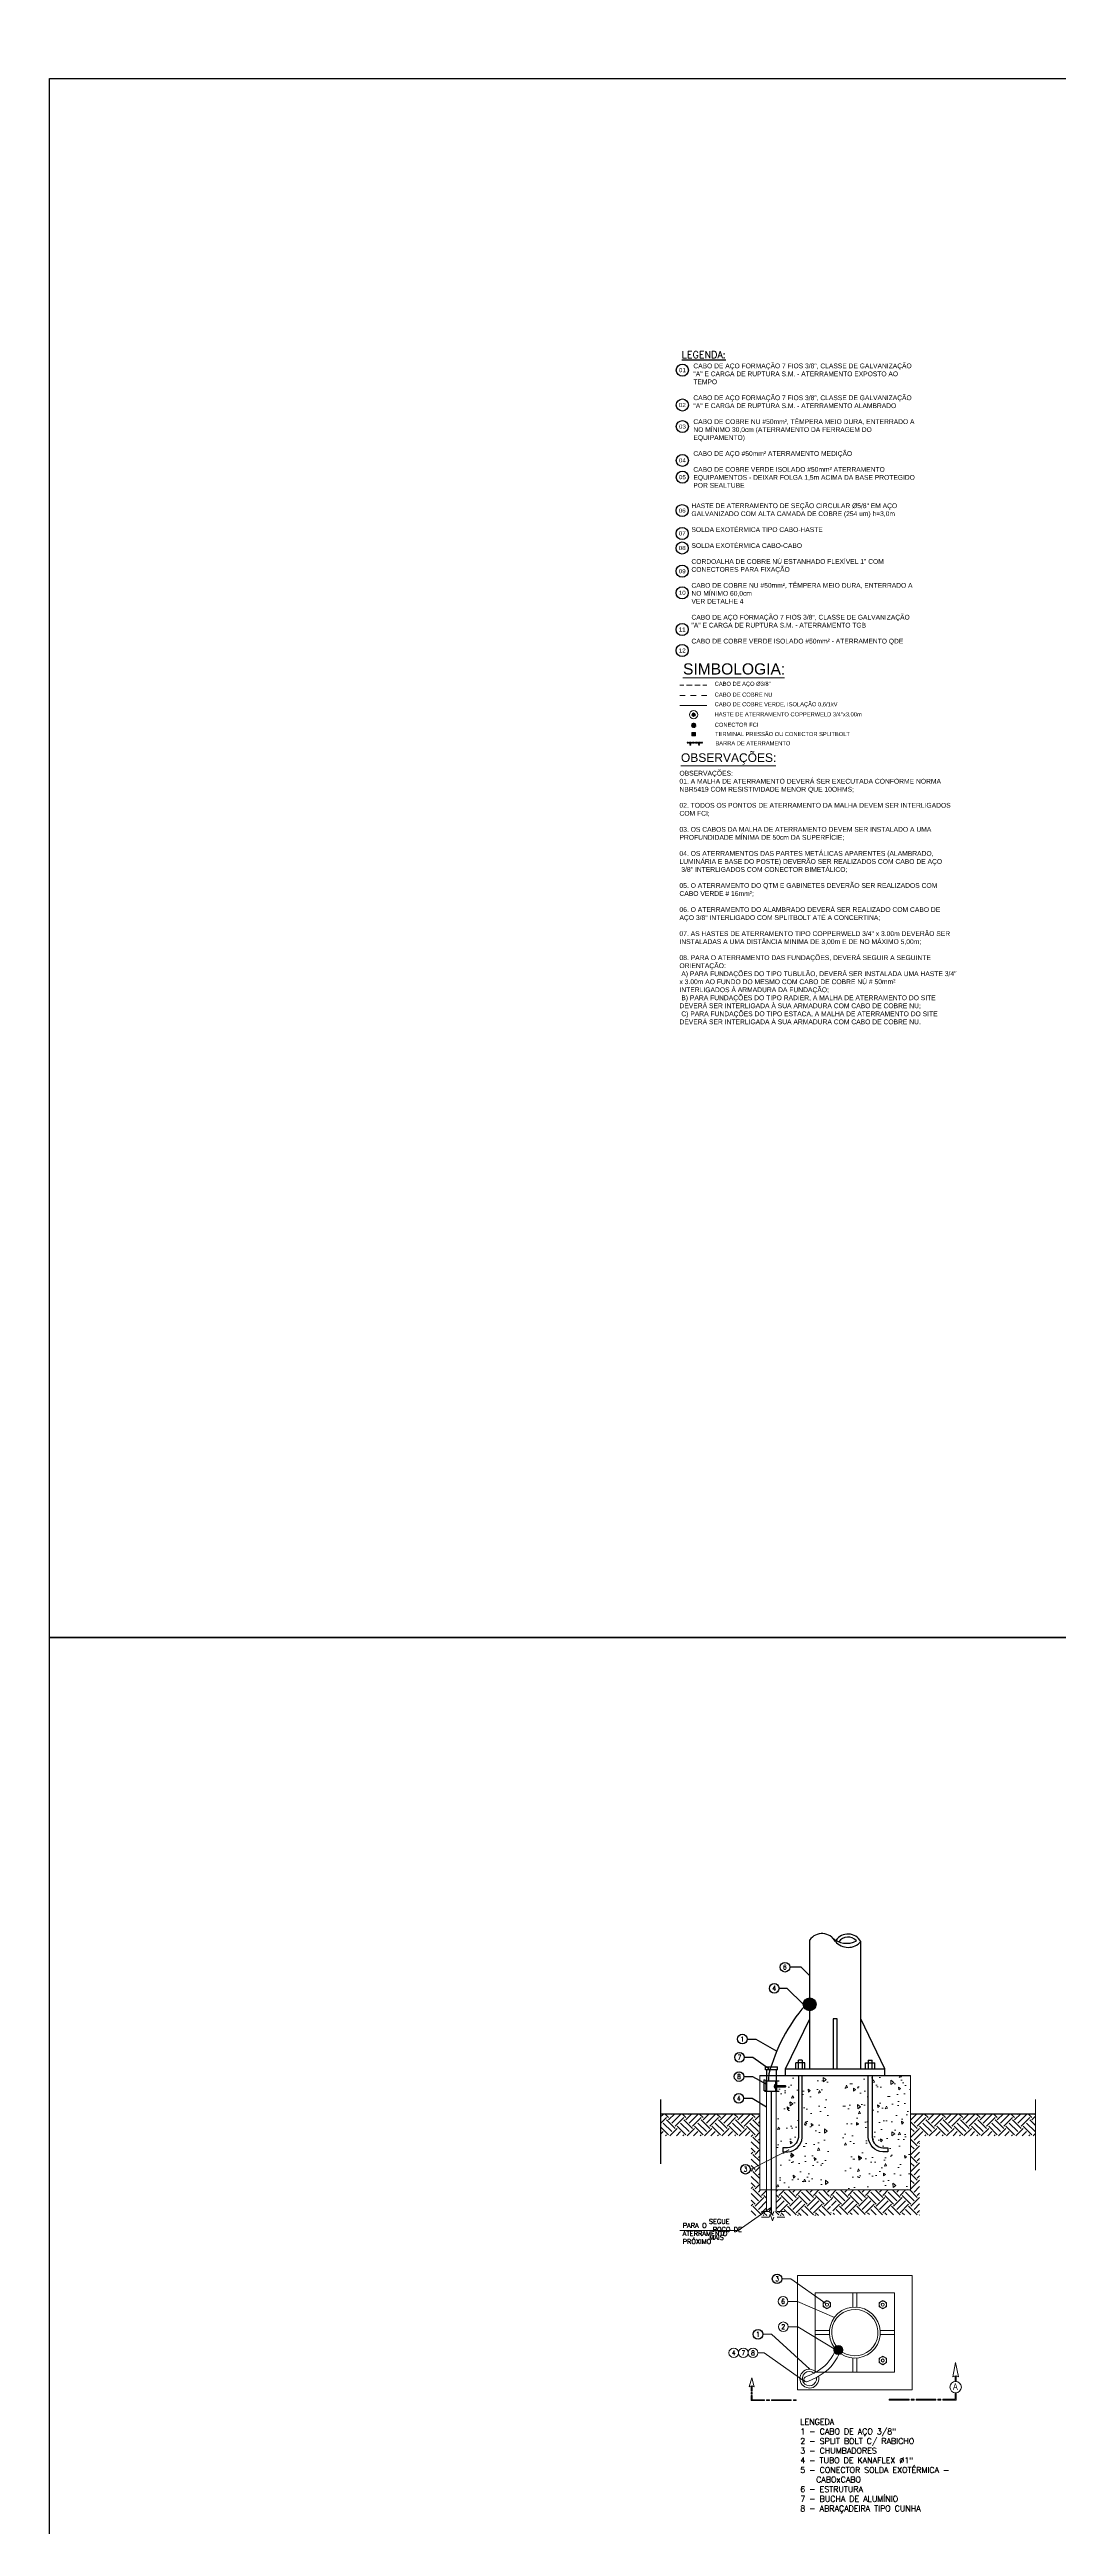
# Model space of a CAD drawing. Header units: inches. Extents: x -7660 to 802, y -193 to 3.
# Drawn here: x 622.6 to 656.1, y -150.5 to -68.4 of the extents above; entities that cross this region are included whole.
import ezdxf
from ezdxf.enums import TextEntityAlignment as Align

# ---------------------------------------------------------------- set-up
doc = ezdxf.new("R2010")
doc.units = ezdxf.units.IN
doc.header["$MEASUREMENT"] = 0
doc.linetypes.add('CENTER', pattern=[50.8, 31.75, -6.35, 6.35, -6.35])
doc.linetypes.add('DASHDOT', pattern=[1, 0.5, -0.25, 0, -0.25])
for name, color, linetype in [('ARQ-ATERRAMENTO', 84, 'Continuous'), ('ARQ-CONSTRUIR', 252, 'Continuous'), ('ARQ-NIVEL', 1, 'Continuous'), ('ARQ-TEXTO2', 250, 'Continuous'), ('COTAS', 8, 'Continuous'), ('ELE-DES-002', 2, 'Continuous'), ('LINHADETEXTO', 2, 'Continuous'), ('PDF__CLEMAR-TEXTOS', 4, 'Continuous'), ('PDF_Text', 7, 'Continuous'), ('T03', 3, 'Continuous')]:
    doc.layers.add(name, color=color, linetype=linetype)
doc.layers.add('PDF__CLEMAR-AT A INSTALAR', color=7, linetype='Continuous', true_color=0x259500)
doc.styles.add('Arial', font='arial.ttf')
doc.styles.add('BACHO', font='ROMANSUS.shx', dxfattribs={"width": 0.75, "height": 1.8})
doc.styles.add('PDF ArialMT', font='arial.ttf')
doc.styles.add('R140', font='romans.shx')
doc.styles.add('R80E50', font='arial.ttf', dxfattribs={"height": 10})
doc.styles.add('ROMANS', font='romans.shx', dxfattribs={"height": 10})
doc.styles.get("Standard").update_dxf_attribs({"font": 'arial.ttf'})
doc.dimstyles.new('1-100$7', dxfattribs={"dimscale": 100, "dimtxt": 1.5, "dimasz": 2, "dimexe": 1, "dimexo": 1, "dimgap": 0.75, "dimtad": 1, "dimlfac": 0.001, "dimzin": 1, "dimdsep": 46, "dimtxsty": 'ROMANS', "dimblk": 'OBLIQUE', "dimcen": 0, "dimdle": 1, "dimclre": 9, "dimadec": 0, "dimazin": 0, "dimtfac": 1, "dimtix": 1, "dimtmove": 0, "dimatfit": 2, "dimldrblk": 'OBLIQUE', "dimfxl": 1, "dimarcsym": 0})
pattern_1 = [(45, (634.19937, -155.01684), (0, 0.573168), [0.405291, -0.405291]), (45, (634.0919, -154.90938), (0, 0.573168), [0.405291, -0.405291]), (45, (633.98443, -154.8019), (0, 0.573168), [0.405291, -0.405291]), (135, (633.98443, -154.73026), (-0.573168, 0), [0.405291, -0.405291]), (135, (634.0919, -154.6228), (-0.573168, 0), [0.405291, -0.405291]), (135, (634.19937, -154.51532), (-0.573168, 0), [0.405291, -0.405291])]

# ---------------------------------------------------------------- blocks, each defined once
blk = doc.blocks.new('B')
at = {"const_width": 0.016}
blk.add_lwpolyline([(-0.008, 0, 1), (0.008, 0, 1)], format="xyb", close=True, dxfattribs=at)
blk = doc.blocks.new('02')
at = {"linetype": 'Continuous'}
blk.add_circle((0, 0), 2, dxfattribs=at)
at = {"style": 'BACHO', "width": 0.8}
blk.add_text('4', height=2, dxfattribs=at).set_placement((0, 0), align=Align.MIDDLE)
blk = doc.blocks.new('01')
at = {"linetype": 'Continuous'}
blk.add_circle((0, 0), 2, dxfattribs=at)
at = {"style": 'BACHO', "width": 0.8}
blk.add_text('1', height=2, dxfattribs=at).set_placement((0, 0), align=Align.MIDDLE)
blk = doc.blocks.new('03')
at = {"linetype": 'Continuous'}
blk.add_circle((0, 0), 2, dxfattribs=at)
at = {"style": 'BACHO', "width": 0.8}
blk.add_text('3', height=2, dxfattribs=at).set_placement((0, 0), align=Align.MIDDLE)
blk = doc.blocks.new('04')
at = {"linetype": 'Continuous'}
blk.add_circle((0, 0), 2, dxfattribs=at)
at = {"style": 'BACHO', "width": 0.8}
blk.add_text('4', height=2, dxfattribs=at).set_placement((0, 0), align=Align.MIDDLE)

msp = doc.modelspace()

# ---------------------------------------------------------------- hatches: boundary and pattern name
msp.add_hatch(color=3).paths.add_polyline_path([(647.61727, -133.20528, 0.75553945), (648.01211, -133.31742, 0.13925096), (648.04395, -133.20528, 1)])
at = {"layer": 'ARQ-ATERRAMENTO', "lineweight": 5}
msp.add_hatch(color=7, dxfattribs=at).paths.add_polyline_path([(648.64079, -144.72617, 0.75553945), (648.92522, -144.68555, 0.13925096), (648.91368, -144.60477, 1)])
at = {"layer": 'ARQ-CONSTRUIR', "lineweight": 5}
h = msp.add_hatch(dxfattribs=at)
h.set_pattern_fill('AR-CONC', scale=0.126374, angle=45, style=0)
h.set_pattern_definition([(95, (424.5015, -175.1021), (0.697019, 0.5848685), [0.0947806, -1.0425867]), (40, (424.5015, -175.1021), (-0.7961472, 0.5481708), [0.0758245, -0.8340693]), (145.4514, (424.5596, -175.0534), (-0.0991272, 1.1330393), [0.080551, -0.8860623]), (91.1842, (424.3228, -174.9234), (1.1015945, 0.805779), [0.142171, -1.56388]), (141.6356, (424.4146, -174.8563), (-0.035257, 1.7056866), [0.120827, -1.329093]), (36.1842, (424.3228, -174.9234), (-0.0352585, 1.7056865), [0.113737, -1.251104]), (66, (424.4568, -174.8787), (0.8931765, 0.173616), [0.0947806, -1.0425867]), (11, (424.4568, -174.8787), (-0.4305676, 0.8654208), [0.0758245, -0.8340693]), (116.4514, (424.53124, -174.8643), (0.4626098, 1.0390363), [0.080551, -0.8860623]), (82.5, (424.5015, -175.10213), (-0.28660794, 0.30834004), [0, -0.8239594, 0, -0.8467067, 0, -0.8372287]), (52.5, (424.5015, -175.10213), (-0.1173674, 0.5875253), [0, -0.4827492, 0, -0.8050033, 0, -0.3190947]), (12.5, (424.30222, -175.3014), (0.49717883, 0.45686876), [0, -0.3159354, 0, -0.9857183, 0, -1.3079724]), (2.5, (424.21286, -175.39076), (0.4316814, 0.610589), [0, -0.410716, 0, -0.654618, 0, -0.92885])])
edge = h.paths.add_edge_path()
edge.add_line((648.44835, -135.56886), (647.58345, -135.56886))
edge.add_line((647.58345, -135.56886), (647.58345, -137.62519))
edge.add_arc((647.06592, -137.57799), 0.51968, 274.0952999, 354.7887079, ccw=False)
edge.add_line((647.10303, -138.09635), (646.93802, -138.09635))
edge.add_line((646.93802, -138.09635), (646.93802, -137.96808))
edge.add_line((646.93802, -137.96808), (647.09812, -137.96808))
edge.add_arc((647.06592, -137.57799), 0.39141, 274.7191945, 353.977911)
edge.add_line((647.45517, -137.61906), (647.45517, -135.56886))
edge.add_line((647.45517, -135.56886), (646.72053, -135.56886))
edge.add_line((646.72053, -135.56886), (646.72053, -139.36009))
edge.add_line((646.72053, -139.36009), (648.44835, -139.36009))
edge.add_line((648.44835, -139.36009), (648.44835, -135.56886))
edge = h.paths.add_edge_path()
edge.add_line((649.7682, -137.62519), (649.7682, -135.56886))
edge.add_line((649.7682, -135.56886), (648.9033, -135.56886))
edge.add_line((648.9033, -135.56886), (648.9033, -139.36009))
edge.add_line((648.9033, -139.36009), (651.17303, -139.36009))
edge.add_line((651.17303, -139.36009), (651.17303, -135.56886))
edge.add_line((651.17303, -135.56886), (649.89648, -135.56886))
edge.add_line((649.89648, -135.56886), (649.89648, -137.61906))
edge.add_arc((650.28573, -137.57799), 0.39141, 186.022089, 265.2808055)
edge.add_line((650.25353, -137.96808), (650.41363, -137.96808))
edge.add_line((650.41363, -137.96808), (650.41363, -138.09635))
edge.add_line((650.41363, -138.09635), (650.24862, -138.09635))
edge.add_arc((650.28573, -137.57799), 0.51968, 185.2112921, 265.9047001, ccw=False)
h = msp.add_hatch(dxfattribs=at)
h.set_pattern_fill('EARTH', scale=0.063825, angle=45, style=0)
h.set_pattern_definition(pattern_1)
edge = h.paths.add_edge_path()
edge.add_line((645.89192, -137.56509), (645.89192, -140.21061))
edge.add_line((645.89192, -140.21061), (646.49001, -140.21061))
edge.add_arc((647.58355, -140.15066), 1.09518, 178.0858139, 183.1379771, ccw=False)
edge.add_arc((639.49501, -139.24501), 7.04776, 352.9167621, 353.5196236)
edge.add_line((646.49774, -140.04044), (646.48536, -140.07563))
edge.add_line((646.48536, -140.07563), (646.40141, -140.07563))
edge.add_line((646.40141, -140.07563), (646.40141, -139.36009))
edge.add_line((646.40141, -139.36009), (646.17862, -139.36009))
edge.add_line((646.17862, -139.36009), (646.17862, -136.8326))
edge.add_line((646.17862, -136.8326), (642.89023, -136.8326))
edge.add_line((642.89023, -136.8326), (642.89023, -137.56509))
edge.add_line((642.89023, -137.56509), (645.89192, -137.56509))
h = msp.add_hatch(dxfattribs=at)
h.set_pattern_fill('EARTH', scale=0.063825, angle=45, style=0)
h.set_pattern_definition(pattern_1)
h.paths.add_polyline_path([(648.62061, -140.16919), (651.47209, -140.19134), (651.47209, -137.56699), (655.3041, -137.56699), (655.31569, -136.8326), (651.17303, -136.8326), (651.17303, -139.36009), (648.44835, -139.36009)])
h = msp.add_hatch(dxfattribs=at)
h.set_pattern_fill('EARTH', scale=0.063825, angle=45, style=0)
h.set_pattern_definition(pattern_1)
edge = h.paths.add_edge_path()
edge.add_line((648.54659, -140.21061), (648.51863, -139.83523))
edge.add_line((648.51863, -139.83523), (648.44835, -139.36009))
edge.add_line((648.44835, -139.36009), (646.78021, -139.36009))
edge.add_line((646.78021, -139.36009), (646.72053, -139.36009))
edge.add_line((646.72053, -139.36009), (646.72053, -140.07563))
edge.add_line((646.72053, -140.07563), (646.63696, -140.07563))
edge.add_line((646.63696, -140.07563), (646.59786, -140.19975))
edge.add_line((646.59786, -140.19975), (646.51971, -139.97794))
edge.add_line((646.51971, -139.97794), (646.49774, -140.04044))
edge.add_arc((639.49501, -139.24501), 7.04776, 352.9167621, 353.5196236, ccw=False)
edge.add_arc((647.58355, -140.15066), 1.09518, 178.0858139, 183.1379771)
edge.add_line((646.49001, -140.21061), (646.50231, -140.21061))
edge.add_line((646.50231, -140.21061), (646.51971, -140.16111))
edge.add_line((646.51971, -140.16111), (646.53715, -140.21061))
edge.add_line((646.53715, -140.21061), (648.54659, -140.21061))

# ---------------------------------------------------------------- linework, layer by layer
at = {"color": 3}
for p, q in [((647.83061, -135.34283), (647.83061, -131.06774)), ((649.52104, -135.34283), (649.52104, -131.12771)), ((647.54291, -131.9751, -0.56936), (647.16865, -131.9751, -0.56936)), ((647.54291, -131.9751, -0.56936), (647.83061, -132.26034)), ((647.08823, -132.67706, -0.56936), (646.81371, -132.67706, -0.56936)), ((647.08823, -132.67706, -0.56936), (647.61727, -133.20528)), ((647.03296, -135.34283), (647.83061, -133.69211)), ((648.73937, -133.69211), (648.61109, -133.69211)), ((648.61109, -133.69211), (648.61109, -135.34283)), ((648.73937, -135.34283), (648.73937, -133.69211)), ((650.31869, -135.34283), (649.52104, -133.69211)), ((645.75695, -134.3591), (646.04186, -134.3591)), ((646.04186, -134.3591), (646.7369, -134.75822)), ((645.66351, -134.96196), (645.94842, -134.96196)), ((645.94842, -134.96196), (646.47293, -135.3285)), ((646.36577, -135.37293), (646.36577, -135.27796)), ((646.36577, -135.27796), (646.75745, -135.27796)), ((646.75745, -135.37293), (646.36577, -135.37293)), ((646.40141, -135.37293), (646.40141, -136.09825)), ((646.72053, -135.37293), (646.72053, -135.75277)), ((646.75745, -135.37293), (646.75745, -135.27796)), ((647.03296, -135.34283), (650.31869, -135.34283)), ((647.03296, -135.56886), (647.03296, -135.34283)), ((647.67344, -135.14873), (647.36518, -135.14873)), ((647.36518, -135.34283), (647.36518, -135.14873)), ((647.58345, -135.06247), (647.45517, -135.06247)), ((647.58345, -135.06247), (647.58345, -135.34283)), ((647.67344, -135.34283), (647.67344, -135.14873)), ((649.67821, -135.14873), (649.98647, -135.14873)), ((649.67821, -135.34283), (649.67821, -135.14873)), ((649.7682, -135.06247), (649.89648, -135.06247)), ((649.7682, -135.06247), (649.7682, -135.34283)), ((649.98647, -135.34283), (649.98647, -135.14873)), ((650.31869, -135.56886), (650.31869, -135.34283)), ((645.65028, -135.60119), (645.93519, -135.60119)), ((645.93519, -135.60119), (646.39999, -135.85426)), ((646.17862, -135.56886), (651.17303, -135.56886)), ((646.31792, -135.71088), (646.31362, -135.69934)), ((646.34868, -136.07538), (646.34868, -136.09825)), ((646.81393, -136.09825), (646.34868, -136.09825)), ((646.35392, -136.07482), (646.35392, -136.09825)), ((646.81393, -135.75277), (646.37853, -135.75277)), ((646.66189, -135.89182), (646.66189, -135.9592)), ((647.02399, -135.92551), (646.66189, -135.92551)), ((646.69424, -135.75277), (646.69424, -136.09825)), ((647.02399, -135.90503), (646.69424, -135.90503)), ((647.02399, -135.94599), (646.69424, -135.94599)), ((646.73022, -135.75277), (646.73022, -136.09825)), ((647.01913, -135.90018), (647.01913, -135.95084)), ((642.89023, -136.36196), (642.89023, -138.48895)), ((642.89023, -136.8326), (646.17862, -136.8326)), ((645.63939, -136.32124), (645.92429, -136.32124)), ((645.92429, -136.32124), (646.39999, -136.60109)), ((651.18932, -136.8326), (655.31569, -136.8326))]:
    msp.add_line(p, q, dxfattribs=at)
for points in [[(622.64596, -69.3577), (712.38487, -69.3577), (712.38487, -121.04888), (622.64596, -121.04888)], [(622.64596, -121.04888), (712.38487, -121.04888), (712.38487, -192.61801), (622.64596, -192.61801)], [(646.31792, -135.71088), (646.37853, -135.71952), (646.37853, -136.06925), (646.32332, -136.07809)]]:
    msp.add_lwpolyline(points, close=True, dxfattribs=at)
for points in [[(647.67422, -133.24607, 0.11238826), (646.48017, -135.50516, 0.02268873), (646.46492, -135.75277, 0.02481854)], [(646.69424, -135.88022), (646.66643, -135.88022, 0.39163225), (646.66643, -135.90342)], [(646.69424, -135.94761), (646.66633, -135.94761, -0.20096384), (646.66633, -135.90342), (646.69424, -135.90342)], [(646.66643, -135.94761, 0.39163225), (646.66643, -135.9708), (646.69424, -135.9708)], [(647.45517, -135.56886), (647.45517, -137.61906, -0.36031159), (647.09812, -137.96808), (646.93802, -137.96808), (646.93802, -138.09635), (647.10303, -138.09635, 0.36740039), (647.58345, -137.62519), (647.58345, -135.56886)], [(649.89648, -135.56886), (649.89648, -137.61906, 0.36031159), (650.25353, -137.96808), (650.41363, -137.96808), (650.41363, -138.09635), (650.24862, -138.09635, -0.36740039), (649.7682, -137.62519), (649.7682, -135.56886)]]:
    msp.add_lwpolyline(points, format="xyb", dxfattribs=at)
for points in [[(647.45517, -135.34283), (647.45517, -135.06247)], [(649.89648, -135.34283), (649.89648, -135.06247)], [(646.69424, -135.90018), (647.01913, -135.90018), (647.02399, -135.90503), (647.02399, -135.94599), (647.01913, -135.95084), (646.69424, -135.95084)]]:
    msp.add_lwpolyline(points, dxfattribs=at)
for centre, radius in [((647.00909, -131.9751, -0.56936), 0.15956), ((647.83061, -133.20528), 0.21334), ((645.49072, -135.60119), 0.15956), ((645.50395, -134.96196), 0.15956)]:
    msp.add_circle(centre, radius, dxfattribs=at)
for centre, radius, start, end in [((648.23742, -131.36672), 0.50486, 28.9318179, 143.6863692), ((649.05166, -130.49475), 0.68865, 225.559885, 298.2917009), ((649.1024, -130.76424), 0.55441, 220.2531643, 319.0351214), ((649.09873, -131.35511), 0.47964, 28.3005438, 146.0613322), ((649.09873, -131.35511), 0.37752, 42.2776133, 143.9852773)]:
    msp.add_arc(centre, radius, start, end, dxfattribs=at)
at = {"layer": 'ARQ-ATERRAMENTO', "color": 7, "linetype": 'CENTER', "lineweight": 5, "ltscale": 3, "const_width": 0.0383}
msp.add_lwpolyline([(646.55879, -140.08885), (646.55879, -136.09825)], dxfattribs=at)
at = {"layer": 'ARQ-ATERRAMENTO', "color": 7, "lineweight": 5}
msp.add_circle((648.77724, -144.66547), 0.14934, dxfattribs=at)
for centre, radius, start, end in [((647.81974, -145.61574), 0.31259, 45.5458243, 14.9140305), ((647.37974, -144.15654), 1.40239, 298.8291376, 335.1138932), ((647.37974, -144.15654), 1.56434, 299.0133694, 335.1830213), ((647.81974, -145.61574), 0.23645, 50.1150106, 9.2748432), ((647.71415, -145.64154), 0.08251, 113.9842517, 304.4051193)]:
    msp.add_arc(centre, radius, start, end, dxfattribs=at)
for points, knots in [([(647.68061, -145.56615), (647.76838, -145.52706), (647.90295, -145.48014), (648.0187, -145.4055), (648.05597, -145.38512)], [4.69016852, 4.69016852, 4.69016852, 4.69016852, 7.89192036, 9.31828281, 9.31828281, 9.31828281, 9.31828281]), ([(647.73571, -145.72119), (647.83223, -145.67541), (647.97872, -145.62735), (648.10341, -145.54717), (648.13847, -145.52456)], [4.31215542, 4.31215542, 4.31215542, 4.31215542, 7.89192036, 9.29359136, 9.29359136, 9.29359136, 9.29359136])]:
    msp.add_open_spline(points, degree=3, knots=knots, dxfattribs=at)
at = {"layer": 'ARQ-CONSTRUIR', "color": 7, "lineweight": 5}
for p, q in [((646.17862, -139.36009), (646.17862, -135.56886)), ((646.40141, -136.09825), (646.40141, -140.07563)), ((646.72053, -136.09825), (646.72053, -140.07563)), ((651.17303, -139.36009), (651.17303, -135.56886)), ((646.17862, -139.36009), (651.17303, -139.36009)), ((649.25684, -143.24548), (649.25684, -142.7736)), ((649.39435, -143.24548), (649.39435, -142.7736)), ((648.48318, -144.01914), (648.0113, -144.01914)), ((648.48318, -144.15665), (648.0113, -144.15665)), ((650.63988, -144.01914), (650.16801, -144.01914)), ((650.63988, -144.15665), (650.16801, -144.15665)), ((649.25684, -144.93031), (649.25684, -145.40219)), ((649.39435, -144.93031), (649.39435, -145.40219))]:
    msp.add_line(p, q, dxfattribs=at)
at = {"layer": 'ARQ-CONSTRUIR', "color": 7, "linetype": 'CENTER', "lineweight": 5, "ltscale": 5}
msp.add_line((655.31569, -136.36196), (655.31569, -138.69957), dxfattribs=at)
at = {"layer": 'ARQ-CONSTRUIR', "color": 7, "linetype": 'DASHDOT', "lineweight": 5, "ltscale": 0.5}
for points in [[(647.00641, -140.07563), (646.63696, -140.07563), (646.59786, -140.19975), (646.51971, -139.97794), (646.48536, -140.07563), (646.16109, -140.07563)], [(647.00641, -140.25881), (646.63696, -140.25881), (646.59786, -140.38292), (646.51971, -140.16111), (646.48536, -140.25881), (646.16109, -140.25881)]]:
    msp.add_lwpolyline(points, dxfattribs=at)
at = {"layer": 'ARQ-CONSTRUIR', "color": 7, "lineweight": 5}
msp.add_lwpolyline([(647.42998, -145.98351), (647.42998, -142.19228), (651.22121, -142.19228), (651.22121, -145.98351), (647.42998, -145.98351)], dxfattribs=at)
for points in [[(648.0113, -145.40219), (648.0113, -142.7736), (650.63988, -142.7736), (650.63988, -145.40219)], [(648.40038, -143.30506), (648.52369, -143.23387), (648.52369, -143.09149), (648.40038, -143.0203), (648.27708, -143.09149), (648.27708, -143.23387)], [(650.25081, -143.30506), (650.1275, -143.23387), (650.1275, -143.09149), (650.25081, -143.0203), (650.37411, -143.09149), (650.37411, -143.23387)], [(650.25081, -144.87073), (650.37411, -144.94192), (650.37411, -145.0843), (650.25081, -145.15549), (650.1275, -145.0843), (650.1275, -144.94192)]]:
    msp.add_lwpolyline(points, close=True, dxfattribs=at)
for centre, radius in [((648.40038, -143.16268), 0.12012), ((648.40038, -143.16268), 0.05131), ((650.25081, -143.16268), 0.12012), ((650.25081, -143.16268), 0.05131), ((650.25081, -145.01311), 0.12012), ((650.25081, -145.01311), 0.05131)]:
    msp.add_circle(centre, radius, dxfattribs=at)
for centre, radius, start, end in [((649.32559, -144.08789), 0.84521, 236.3555168, 216.6177325), ((649.32559, -144.08789), 0.76862, 237.24761, 215.7256394), ((648.77724, -144.66547), 0.14934, 150.9607388, 352.2741949)]:
    msp.add_arc(centre, radius, start, end, dxfattribs=at)
at = {"layer": 'ARQ-NIVEL', "color": 7, "lineweight": 5}
for p, q in [((652.66399, -145.07908), (652.56934, -145.56027)), ((652.66399, -145.07908), (652.75864, -145.56027)), ((652.56934, -145.56027), (652.64811, -145.52379)), ((652.64811, -145.52379), (652.64811, -145.70505)), ((652.75864, -145.56027), (652.67988, -145.52379)), ((652.67988, -145.52379), (652.67988, -145.70505))]:
    msp.add_line(p, q, dxfattribs=at)
for points in [[(645.92044, -146.02753), (645.92044, -145.85658), (645.98608, -145.88698), (645.90721, -145.5941), (645.82834, -145.88698), (645.89397, -145.85658), (645.89397, -146.02753)], [(645.89397, -146.07106), (645.92044, -146.07106), (645.92044, -146.13006), (645.89397, -146.13006)], [(646.40212, -146.33962), (646.40212, -146.31314), (646.4956, -146.31314), (646.4956, -146.33962)], [(646.56211, -146.33962), (646.56211, -146.31314), (647.22116, -146.31314), (647.22116, -146.33962)], [(647.38115, -146.33962), (647.38115, -146.31314), (647.28766, -146.31314), (647.28766, -146.33962)], [(650.46714, -146.32527), (650.46714, -146.29879), (651.12619, -146.29879), (651.12619, -146.32527)], [(651.1927, -146.32527), (651.1927, -146.29879), (651.28618, -146.29879), (651.28618, -146.32527)], [(652.01174, -146.32527), (652.01174, -146.29879), (651.35269, -146.29879), (651.35269, -146.32527)], [(652.17173, -146.32527), (652.17173, -146.29879), (652.07824, -146.29879), (652.07824, -146.32527)]]:
    msp.add_lwpolyline(points, close=True, dxfattribs=at)
for points in [[(652.67988, -146.08455), (652.67988, -146.32527), (652.23824, -146.32527), (652.23824, -146.29879), (652.6534, -146.29879), (652.6534, -146.08455)], [(645.89397, -146.17834), (645.89397, -146.33962), (646.33561, -146.33962), (646.33561, -146.31314), (645.92044, -146.31314), (645.92044, -146.17834), (645.89397, -146.17834)]]:
    msp.add_lwpolyline(points, dxfattribs=at)
msp.add_circle((652.66399, -145.89525), 0.18956, dxfattribs=at)
at = {"layer": 'ARQ-TEXTO2', "color": 7, "lineweight": 5, "ltscale": 100}
for p, q in [((645.86345, -138.67261, -0.91097), (645.89588, -138.67261, -0.91097)), ((645.89588, -138.67261, -0.91097), (647.13405, -138.03275)), ((645.46453, -140.70158, -0.91097), (646.55879, -139.92593)), ((643.52201, -140.70158, -0.91097), (645.46453, -140.70158, -0.91097)), ((646.90979, -142.30715, -0.56936), (647.20604, -142.30715, -0.56936)), ((647.20604, -142.30715, -0.56936), (648.36589, -143.12469)), ((647.42891, -143.05306, -0.56936), (647.1073, -143.05306, -0.56936)), ((647.42891, -143.05306, -0.56936), (648.64732, -143.58359)), ((646.27737, -144.14484, -0.91097), (646.55962, -144.14484, -0.91097)), ((646.55962, -144.14484, -0.91097), (647.83387, -145.30347)), ((647.43728, -143.89621, -0.56936), (647.11567, -143.89621, -0.56936)), ((647.43728, -143.89621, -0.56936), (648.69762, -144.66011))]:
    msp.add_line(p, q, dxfattribs=at)
at = {"layer": 'ARQ-TEXTO2', "color": 7, "lineweight": 5}
for p, q in [((646.11175, -144.75961), (646.32648, -144.75961)), ((646.32648, -144.75961), (647.68069, -145.71697))]:
    msp.add_line(p, q, dxfattribs=at)
for centre in [(646.94774, -143.05306, -0.56936), (646.95611, -143.89621, -0.56936), (645.31393, -144.75961), (645.63306, -144.75961), (645.95218, -144.75961)]:
    msp.add_circle(centre, 0.15956, dxfattribs=at)
at = {"layer": 'ELE-DES-002'}
for centre in [(643.61097, -79.0306), (643.61097, -80.18606), (643.61097, -80.90155), (643.61097, -82.02194), (643.61097, -82.57818), (643.60535, -83.68646), (643.60535, -84.44332), (643.60535, -84.92705), (643.60535, -85.69596), (643.60535, -86.41088), (643.60535, -87.62965), (643.60535, -88.32514)]:
    msp.add_circle(centre, 0.20056, dxfattribs=at)
at = {"layer": 'PDF__CLEMAR-AT A INSTALAR', "lineweight": 5}
for points in [[(643.52397, -89.47302), (643.65957, -89.47302)], [(643.74933, -89.47302), (643.93075, -89.47302)], [(644.02051, -89.47302), (644.20003, -89.47302)], [(644.29169, -89.47302), (644.42538, -89.47302)], [(643.52397, -89.81104), (643.70349, -89.81104)], [(643.52397, -90.15098), (644.42538, -90.15098)], [(643.88492, -89.81104), (644.06443, -89.81104)], [(644.24586, -89.81104), (644.42538, -89.81104)], [(643.90974, -90.79456), (643.90974, -90.79838)], [(643.90974, -90.8022), (643.90974, -90.80793)], [(643.90974, -90.81175), (643.90974, -90.81557)], [(643.90974, -90.8213), (643.91165, -90.82512)], [(643.91165, -90.78502), (643.91165, -90.78883)], [(643.91165, -90.82894), (643.91356, -90.83276)], [(643.91547, -90.77738), (643.91356, -90.7812)], [(643.91547, -90.83849), (643.91738, -90.84231)], [(643.91929, -90.76783), (643.91738, -90.77165)], [(643.91929, -90.84613), (643.92311, -90.84995)], [(643.92502, -90.76019), (643.9212, -90.76401)], [(643.92502, -90.85377), (643.92693, -90.85568)], [(643.93075, -90.75446), (643.92693, -90.75828)], [(643.93075, -90.8595), (643.93457, -90.86332)], [(643.93648, -90.74873), (643.93457, -90.74873), (643.93266, -90.75064)], [(643.93839, -90.86522), (643.9403, -90.86904)], [(643.94412, -90.743), (643.9403, -90.74491)], [(643.94412, -90.87095), (643.94603, -90.87286), (643.94794, -90.87286)], [(643.95176, -90.73918), (643.94794, -90.74109)], [(643.95367, -90.87477), (643.95749, -90.87668)], [(643.9594, -90.73536), (643.95558, -90.73727)], [(643.96131, -90.87859), (643.96513, -90.8805)], [(643.96895, -90.73345), (643.96513, -90.73345)], [(643.96895, -90.8805), (643.97468, -90.88241)], [(643.9785, -90.73154), (643.97277, -90.73154)], [(643.9785, -90.88241), (643.98231, -90.88241)], [(643.98613, -90.73154), (643.98231, -90.73154)], [(643.98804, -90.88241), (643.99186, -90.88241)], [(643.99568, -90.73154), (643.99186, -90.73154)], [(643.99759, -90.88241), (644.00141, -90.8805)], [(644.00523, -90.73345), (644.00332, -90.73345), (643.9995, -90.73154)], [(644.00523, -90.8805), (644.00905, -90.87859)], [(644.01287, -90.73727), (644.00905, -90.73536)], [(644.01478, -90.87668), (644.01669, -90.87668), (644.0186, -90.87477)], [(644.02051, -90.74109), (644.01669, -90.73727)], [(644.02242, -90.87286), (644.02624, -90.87095)], [(644.03006, -90.74491), (644.02815, -90.74491), (644.02624, -90.743)], [(644.03006, -90.86904), (644.03388, -90.86522)], [(644.03579, -90.75064), (644.03197, -90.74873)], [(644.03579, -90.86141), (644.03961, -90.8595)], [(644.04152, -90.75637), (644.03961, -90.75446)], [(644.04343, -90.85568), (644.04534, -90.85186)], [(644.04725, -90.76401), (644.04534, -90.76019)], [(644.04916, -90.84804), (644.05107, -90.84422)], [(644.05298, -90.77165), (644.05107, -90.76783)], [(644.05298, -90.8404), (644.05489, -90.83658)], [(644.05679, -90.7812), (644.05489, -90.77929), (644.05489, -90.77547)], [(644.0587, -90.78883), (644.05679, -90.78502)], [(644.05679, -90.83276), (644.05679, -90.82894)], [(644.0587, -90.82321), (644.06061, -90.8213), (644.06061, -90.81939)], [(644.06061, -90.79838), (644.06061, -90.79265)], [(644.06061, -90.80602), (644.06061, -90.8022)], [(644.06061, -90.81557), (644.06061, -90.80984)], [(643.77033, -91.35794), (643.76651, -91.35794), (643.76651, -91.35985)], [(643.76651, -91.36367), (643.76651, -91.3694)], [(643.76651, -91.37322), (643.76651, -91.37704)], [(643.76651, -91.38277), (643.76651, -91.38659)], [(643.76651, -91.39232), (643.76651, -91.39423), (643.77033, -91.39423)], [(643.77797, -91.35794), (643.77415, -91.35794)], [(643.77415, -91.39423), (643.77797, -91.39423)], [(643.78752, -91.35794), (643.7837, -91.35794)], [(643.7837, -91.39423), (643.78752, -91.39423)], [(643.79707, -91.35794), (643.79134, -91.35794)], [(643.79134, -91.39423), (643.79707, -91.39423)], [(643.80471, -91.35794), (643.80089, -91.35794)], [(643.80089, -91.39423), (643.80471, -91.39423)], [(643.81426, -91.35794), (643.81044, -91.35794)], [(643.81044, -91.39423), (643.81426, -91.39423)], [(643.82381, -91.35794), (643.81999, -91.35794)], [(643.81999, -91.39423), (643.82381, -91.39423)], [(643.83335, -91.35794), (643.82762, -91.35794)], [(643.82762, -91.39423), (643.83335, -91.39423)], [(643.84099, -91.35794), (643.83717, -91.35794)], [(643.83717, -91.39423), (643.84099, -91.39423)], [(643.85054, -91.35794), (643.84672, -91.35794)], [(643.84672, -91.39423), (643.85054, -91.39423)], [(643.86009, -91.35794), (643.85436, -91.35794)], [(643.85436, -91.39423), (643.86009, -91.39423)], [(643.85818, -91.39423), (643.85818, -91.39614)], [(643.85818, -91.39995), (643.85818, -91.40568)], [(643.85818, -91.4095), (643.85818, -91.41332)], [(643.85818, -91.41905), (643.85818, -91.42287)], [(643.85818, -91.42669), (643.85818, -91.43242)], [(643.85818, -91.43624), (643.85818, -91.44197)], [(643.85818, -91.44579), (643.85818, -91.44961)], [(643.85818, -91.45534), (643.85818, -91.45916)], [(643.85818, -91.46298), (643.85818, -91.4668), (643.86009, -91.4668)], [(643.86964, -91.35794), (643.86391, -91.35794)], [(643.86391, -91.39423), (643.86964, -91.39423)], [(643.86391, -91.4668), (643.86964, -91.4668)], [(643.87728, -91.35794), (643.87346, -91.35794)], [(643.87346, -91.39423), (643.87728, -91.39423)], [(643.87346, -91.4668), (643.87728, -91.4668)], [(643.88683, -91.35794), (643.88301, -91.35794)], [(643.88301, -91.39423), (643.88683, -91.39423)], [(643.88301, -91.4668), (643.88683, -91.4668)], [(643.89638, -91.35794), (643.89065, -91.35794)], [(643.89065, -91.39423), (643.89638, -91.39423)], [(643.89065, -91.4668), (643.89447, -91.4668), (643.89447, -91.46298)], [(643.89447, -91.39614), (643.89447, -91.39423)], [(643.89447, -91.40568), (643.89447, -91.39995)], [(643.89447, -91.41332), (643.89447, -91.4095)], [(643.89447, -91.42287), (643.89447, -91.41905)], [(643.89447, -91.43242), (643.89447, -91.42669)], [(643.89447, -91.44197), (643.89447, -91.43624)], [(643.89447, -91.44961), (643.89447, -91.44579)], [(643.89447, -91.45916), (643.89447, -91.45534)], [(643.90401, -91.35794), (643.9002, -91.35794)], [(643.9002, -91.39423), (643.90401, -91.39423)], [(643.91356, -91.35794), (643.90974, -91.35794)], [(643.90974, -91.39423), (643.91356, -91.39423)], [(643.92311, -91.35794), (643.91929, -91.35794)], [(643.91929, -91.39423), (643.92311, -91.39423)], [(643.93266, -91.35794), (643.92693, -91.35794)], [(643.92693, -91.39423), (643.93266, -91.39423)], [(643.9403, -91.35794), (643.93648, -91.35794)], [(643.93648, -91.39423), (643.9403, -91.39423)], [(643.94985, -91.35794), (643.94603, -91.35794)], [(643.94603, -91.39423), (643.94985, -91.39423)], [(643.9594, -91.35794), (643.95367, -91.35794)], [(643.95367, -91.39423), (643.9594, -91.39423)], [(643.96895, -91.35794), (643.96322, -91.35794)], [(643.96322, -91.39423), (643.96895, -91.39423)], [(643.97659, -91.35794), (643.97277, -91.35794)], [(643.97277, -91.39423), (643.97659, -91.39423)], [(643.98613, -91.35794), (643.98231, -91.35794)], [(643.98231, -91.39423), (643.98613, -91.39423)], [(643.99568, -91.35794), (643.98995, -91.35794)], [(643.98995, -91.39423), (643.99568, -91.39423)], [(644.00332, -91.35794), (643.9995, -91.35794)], [(643.9995, -91.39423), (644.00332, -91.39423)], [(644.01287, -91.35794), (644.00905, -91.35794)], [(644.00905, -91.39423), (644.01287, -91.39423)], [(644.02242, -91.35794), (644.0186, -91.35794)], [(644.0186, -91.39423), (644.02242, -91.39423)], [(644.03197, -91.35794), (644.02624, -91.35794)], [(644.02624, -91.39423), (644.03197, -91.39423)], [(644.03961, -91.35794), (644.03579, -91.35794)], [(644.03579, -91.39423), (644.03961, -91.39423)], [(644.04916, -91.35794), (644.04534, -91.35794)], [(644.04534, -91.39423), (644.04916, -91.39423)], [(644.0587, -91.35794), (644.05298, -91.35794)], [(644.05298, -91.39423), (644.0587, -91.39423)], [(644.06634, -91.35794), (644.06252, -91.35794)], [(644.06252, -91.39423), (644.06634, -91.39423)], [(644.07589, -91.35794), (644.07207, -91.35794)], [(644.07207, -91.39423), (644.07589, -91.39423)], [(644.08544, -91.35794), (644.08162, -91.35794)], [(644.08162, -91.39423), (644.08544, -91.39423)], [(644.09499, -91.35794), (644.08926, -91.35794)], [(644.08926, -91.39423), (644.09499, -91.39423)], [(644.10263, -91.35794), (644.09881, -91.35794)], [(644.09881, -91.39423), (644.10263, -91.39423)], [(644.11218, -91.35794), (644.10836, -91.35794)], [(644.10836, -91.39423), (644.11218, -91.39423)], [(644.12173, -91.35794), (644.116, -91.35794)], [(644.116, -91.39423), (644.12173, -91.39423)], [(644.13128, -91.35794), (644.12555, -91.35794)], [(644.12555, -91.39423), (644.13128, -91.39423)], [(644.13891, -91.35794), (644.13509, -91.35794)], [(644.13509, -91.39423), (644.13891, -91.39423)], [(644.14846, -91.35794), (644.14464, -91.35794)], [(644.14464, -91.39423), (644.14846, -91.39423)], [(644.14655, -91.39423), (644.14655, -91.39614)], [(644.14655, -91.39995), (644.14655, -91.40568)], [(644.14655, -91.4095), (644.14655, -91.41332)], [(644.14655, -91.41905), (644.14655, -91.42287)], [(644.14655, -91.42669), (644.14655, -91.43242)], [(644.14655, -91.43624), (644.14655, -91.44197)], [(644.14655, -91.44579), (644.14655, -91.44961)], [(644.14655, -91.45534), (644.14655, -91.45916)], [(644.14655, -91.46298), (644.14655, -91.4668), (644.14846, -91.4668)], [(644.15801, -91.35794), (644.15228, -91.35794)], [(644.15228, -91.39423), (644.15801, -91.39423)], [(644.15228, -91.4668), (644.15801, -91.4668)], [(644.16565, -91.35794), (644.16183, -91.35794)], [(644.16183, -91.39423), (644.16565, -91.39423)], [(644.16183, -91.4668), (644.16565, -91.4668)], [(644.1752, -91.35794), (644.17138, -91.35794)], [(644.17138, -91.39423), (644.1752, -91.39423)], [(644.17138, -91.4668), (644.1752, -91.4668)], [(644.18475, -91.35794), (644.18093, -91.35794)], [(644.18093, -91.39423), (644.18475, -91.39423)], [(644.18093, -91.4668), (644.18284, -91.4668), (644.18284, -91.46298)], [(644.18284, -91.39614), (644.18284, -91.39423)], [(644.18284, -91.40568), (644.18284, -91.39995)], [(644.18284, -91.41332), (644.18284, -91.4095)], [(644.18284, -91.42287), (644.18284, -91.41905)], [(644.18284, -91.43242), (644.18284, -91.42669)], [(644.18284, -91.44197), (644.18284, -91.43624)], [(644.18284, -91.44961), (644.18284, -91.44579)], [(644.18284, -91.45916), (644.18284, -91.45534)], [(644.1943, -91.35794), (644.18857, -91.35794)], [(644.18857, -91.39423), (644.1943, -91.39423)], [(644.20194, -91.35794), (644.19812, -91.35794)], [(644.19812, -91.39423), (644.20194, -91.39423)], [(644.21148, -91.35794), (644.20767, -91.35794)], [(644.20767, -91.39423), (644.21148, -91.39423)], [(644.22103, -91.35794), (644.2153, -91.35794)], [(644.2153, -91.39423), (644.22103, -91.39423)], [(644.23058, -91.35794), (644.22485, -91.35794)], [(644.22485, -91.39423), (644.23058, -91.39423)], [(644.23822, -91.35794), (644.2344, -91.35794)], [(644.2344, -91.39423), (644.23822, -91.39423)], [(644.24777, -91.35794), (644.24395, -91.35794)], [(644.24395, -91.39423), (644.24777, -91.39423)], [(644.25732, -91.35794), (644.25159, -91.35794)], [(644.25159, -91.39423), (644.25732, -91.39423)], [(644.26496, -91.35794), (644.26114, -91.35794)], [(644.26114, -91.39423), (644.26496, -91.39423)], [(644.2726, -91.35985), (644.2726, -91.35794), (644.27069, -91.35794)], [(644.27069, -91.39423), (644.2726, -91.39423), (644.2726, -91.39232)], [(644.2726, -91.3694), (644.2726, -91.36367)], [(644.2726, -91.37704), (644.2726, -91.37322)], [(644.2726, -91.38659), (644.2726, -91.38277)]]:
    msp.add_lwpolyline(points, dxfattribs=at)
msp.add_lwpolyline([(643.92693, -91.04283), (644.04343, -91.04283), (644.04343, -91.14978), (643.92693, -91.14978)], close=True, dxfattribs=at)
for radius in [0.14037, 0.05825]:
    msp.add_circle((643.98518, -90.45176), radius, dxfattribs=at)
for points in [[(643.91356, -90.77929), (644.06061, -90.79265), (643.90974, -90.79265)], [(644.06061, -90.79265), (643.90974, -90.79265), (644.06061, -90.80602)], [(643.90974, -90.79265), (644.06061, -90.80602), (643.90974, -90.80602)], [(644.06061, -90.80602), (643.90974, -90.80602), (644.06061, -90.8213)], [(643.90974, -90.80602), (644.06061, -90.8213), (643.90974, -90.8213)], [(644.06061, -90.8213), (643.90974, -90.8213), (644.05679, -90.83467)], [(643.90974, -90.8213), (644.05679, -90.83467), (643.91356, -90.83467)], [(643.91929, -90.76592), (644.05679, -90.77929), (643.91356, -90.77929)], [(644.05679, -90.77929), (643.91356, -90.77929), (644.06061, -90.79265)], [(644.05679, -90.83467), (643.91356, -90.83467), (644.04916, -90.84613)], [(643.91356, -90.83467), (644.04916, -90.84613), (643.91929, -90.84613)], [(643.92884, -90.75637), (644.04916, -90.76592), (643.91929, -90.76592)], [(644.04916, -90.76592), (643.91929, -90.76592), (644.05679, -90.77929)], [(644.04916, -90.84613), (643.91929, -90.84613), (644.04152, -90.85759)], [(643.91929, -90.84613), (644.04152, -90.85759), (643.92884, -90.85759)], [(643.92693, -90.44126), (644.04343, -90.45272), (643.92502, -90.45272)], [(644.04343, -90.45272), (643.92502, -90.45272), (644.04343, -90.46418)], [(643.92502, -90.45272), (644.04343, -90.46418), (643.92693, -90.46418)], [(643.93075, -90.4298), (644.04343, -90.44126), (643.92693, -90.44126)], [(644.04343, -90.44126), (643.92693, -90.44126), (644.04343, -90.45272)], [(644.04343, -90.46418), (643.92693, -90.46418), (644.03961, -90.47564)], [(643.92693, -90.46418), (644.03961, -90.47564), (643.93075, -90.47564)], [(644.04343, -91.04283), (643.92693, -91.04283), (644.04343, -91.14978)], [(643.92693, -91.04283), (644.04343, -91.14978), (643.92693, -91.14978)], [(643.93839, -90.74682), (644.04152, -90.75637), (643.92884, -90.75637)], [(644.04152, -90.75637), (643.92884, -90.75637), (644.04916, -90.76592)], [(644.04152, -90.85759), (643.92884, -90.85759), (644.03006, -90.86713)], [(643.92884, -90.85759), (644.03006, -90.86713), (643.93839, -90.86713)], [(643.93648, -90.42025), (644.03961, -90.4298), (643.93075, -90.4298)], [(644.03961, -90.4298), (643.93075, -90.4298), (644.04343, -90.44126)], [(644.03961, -90.47564), (643.93075, -90.47564), (644.03388, -90.48518)], [(643.93075, -90.47564), (644.03388, -90.48518), (643.93648, -90.48518)], [(643.94221, -90.4107), (644.03388, -90.42025), (643.93648, -90.42025)], [(644.03388, -90.42025), (643.93648, -90.42025), (644.03961, -90.4298)], [(644.03388, -90.48518), (643.93648, -90.48518), (644.02624, -90.49473)], [(643.93648, -90.48518), (644.02624, -90.49473), (643.94221, -90.49473)], [(643.95176, -90.73918), (644.03006, -90.74682), (643.93839, -90.74682)], [(644.03006, -90.74682), (643.93839, -90.74682), (644.04152, -90.75637)], [(644.03006, -90.86713), (643.93839, -90.86713), (644.0186, -90.87477)], [(643.93839, -90.86713), (644.0186, -90.87477), (643.95176, -90.87477)], [(643.95176, -90.40307), (644.02624, -90.4107), (643.94221, -90.4107)], [(644.02624, -90.4107), (643.94221, -90.4107), (644.03388, -90.42025)], [(644.02624, -90.49473), (643.94221, -90.49473), (644.0186, -90.50237)], [(643.94221, -90.49473), (644.0186, -90.50237), (643.95176, -90.50237)], [(643.96322, -90.39734), (644.0186, -90.40307), (643.95176, -90.40307)], [(644.0186, -90.40307), (643.95176, -90.40307), (644.02624, -90.4107)], [(644.0186, -90.50237), (643.95176, -90.50237), (644.00714, -90.50619)], [(643.95176, -90.50237), (644.00714, -90.50619), (643.96322, -90.50619)], [(643.96322, -90.73345), (644.0186, -90.73918), (643.95176, -90.73918)], [(644.0186, -90.73918), (643.95176, -90.73918), (644.03006, -90.74682)], [(644.0186, -90.87477), (643.95176, -90.87477), (644.00523, -90.8805)], [(643.95176, -90.87477), (644.00523, -90.8805), (643.96322, -90.8805)], [(643.97277, -90.39352), (644.00714, -90.39734), (643.96322, -90.39734)], [(644.00714, -90.39734), (643.96322, -90.39734), (644.0186, -90.40307)], [(643.96322, -90.50619), (643.97277, -90.51001), (643.99568, -90.51001)], [(643.96322, -90.50619), (644.00714, -90.50619), (643.99568, -90.51001)], [(643.9785, -90.73154), (644.00523, -90.73345), (643.96322, -90.73345)], [(644.00523, -90.73345), (643.96322, -90.73345), (644.0186, -90.73918)], [(644.00523, -90.8805), (643.96322, -90.8805), (643.99186, -90.88241)], [(643.96322, -90.8805), (643.99186, -90.88241), (643.9785, -90.88241)], [(643.98422, -90.39352), (643.99568, -90.39352), (643.97277, -90.39352)], [(643.99568, -90.39352), (643.97277, -90.39352), (644.00714, -90.39734)], [(643.97277, -90.51001), (643.99568, -90.51001), (643.98422, -90.51192)], [(643.99186, -90.73154), (643.9785, -90.73154), (644.00523, -90.73345)], [(644.2726, -91.35794), (643.76651, -91.35794), (644.2726, -91.39423)], [(643.76651, -91.35794), (644.2726, -91.39423), (643.76651, -91.39423)], [(643.89447, -91.39423), (643.85818, -91.39423), (643.89447, -91.4668)], [(643.85818, -91.39423), (643.89447, -91.4668), (643.85818, -91.4668)], [(644.18284, -91.39423), (644.14655, -91.39423), (644.18284, -91.4668)], [(644.14655, -91.39423), (644.18284, -91.4668), (644.14655, -91.4668)]]:
    msp.add_solid(points, dxfattribs=at)
at = {"layer": 'PDF__CLEMAR-TEXTOS', "lineweight": 5}
for points in [[(643.63103, -89.23114), (646.99787, -89.23114)], [(643.56305, -92.14572), (646.70665, -92.14572)]]:
    msp.add_lwpolyline(points, dxfattribs=at)

# ---------------------------------------------------------------- block references
at = {"color": 3}
for name, p, xscale, yscale, zscale in [('02', (646.65414, -132.67706, -0.56936), 0.07978166093387988, 0.07978166093387988, 0.07978166093387988), ('01', (645.59739, -134.3591), 0.07978166093387988, 0.07978166093387988, 0.07978166093387988), ('04', (645.47982, -136.32124), 0.07978166093387988, 0.07978166093387988, 0.07978166093387988), ('B', (647.13405, -138.03275), 1.263741415321898, 1.263741415321898, 1.263741415321898)]:
    msp.add_blockref(name, p, dxfattribs=dict(at, xscale=xscale, yscale=yscale, zscale=zscale))
at = {"layer": 'ARQ-TEXTO2', "color": 7, "lineweight": 5, "xscale": 0.07978166093387988, "yscale": 0.07978166093387988, "zscale": 0.07978166093387988}
for name, p in [('03', (645.70388, -138.67261, -0.91097)), ('03', (646.75023, -142.30715, -0.56936)), ('01', (646.11781, -144.14484, -0.91097))]:
    msp.add_blockref(name, p, dxfattribs=at)

# ---------------------------------------------------------------- texts
at = {"color": 3, "style": 'BACHO', "width": 0.8}
for s, p in [('6', (647.00608, -131.97531, -0.56936)), ('7', (645.50094, -134.96217)), ('8', (645.48771, -135.6014))]:
    msp.add_text(s, height=0.15956, dxfattribs=at).set_placement(p, align=Align.MIDDLE)
at = {"color": 1, "lineweight": 5, "insert": (643.51474, -92.31299), "char_height": 0.15949256, "width": 9.156564, "attachment_point": 1}
msp.add_mtext('OBSERVAÇÕES:\\P01. A MALHA DE ATERRAMENTO DEVERÁ SER EXECUTADA CONFORME NORMA NBR5419 COM RESISTIVIDADE MENOR QUE 10OHMS;\\P\\P02. TODOS OS PONTOS DE ATERRAMENTO DA MALHA DEVEM SER INTERLIGADOS COM FCI;\\P\\P03. OS CABOS DA MALHA DE ATERRAMENTO DEVEM SER INSTALADO A UMA PROFUNDIDADE MÍNIMA DE 50cm DA SUPERFÍCIE;\\P\\P04. OS ATERRAMENTOS DAS PARTES METÁLICAS APARENTES (ALAMBRADO, LUMINÁRIA E BASE DO POSTE) DEVERÃO SER REALIZADOS COM CABO DE AÇO\\P 3/8" INTERLIGADOS COM CONECTOR BIMETÁLICO;\\P\\P05. O ATERRAMENTO DO QTM E GABINETES DEVERÃO SER REALIZADOS COM CABO VERDE # 16mm²;\\P\\P06. O ATERRAMENTO DO ALAMBRADO DEVERÁ SER REALIZADO COM CABO DE AÇO 3/8" INTERLIGADO COM SPLITBOLT ATÉ A CONCERTINA;\\P\\P07. AS HASTES DE ATERRAMENTO TIPO COPPERWELD 3/4" x 3.00m DEVERÃO SER INSTALADAS A UMA DISTÂNCIA MINIMA DE 3,00m E DE NO MÁXIMO 5,00m;\\P\\P08. PARA O ATERRAMENTO DAS FUNDAÇÕES, DEVERÁ SEGUIR A SEGUINTE ORIENTAÇÃO:\\P A) PARA FUNDAÇÕES DO TIPO TUBULÃO, DEVERÁ SER INSTALADA UMA HASTE 3/4" x 3.00m AO FUNDO DO MESMO COM CABO DE COBRE NÚ # 50mm²\\PINTERLIGADOS À ARMADURA DA FUNDAÇÃO;\\P B) PARA FUNDAÇÕES DO TIPO RADIER, A MALHA DE ATERRAMENTO DO SITE DEVERÁ SER INTERLIGADA À SUA ARMADURA COM CABO DE COBRE NU;\\P C) PARA FUNDAÇÕES DO TIPO ESTACA, A MALHA DE ATERRAMENTO DO SITE DEVERÁ SER INTERLIGADA À SUA ARMADURA COM CABO DE COBRE NU.', dxfattribs=at)
at = {"layer": 'ARQ-NIVEL', "color": 7, "lineweight": 5, "style": 'Arial', "text_generation_flag": 4, "width": 0.7}
msp.add_text('A', height=0.218, rotation=180, dxfattribs=at).set_placement((652.73712, -145.99134))
at = {"layer": 'ARQ-TEXTO2', "color": 7, "lineweight": 5, "style": 'BACHO', "width": 0.8}
for s, p in [('6', (646.94473, -143.05327, -0.56936)), ('2', (646.9531, -143.89642, -0.56936)), ('4', (645.31092, -144.75982)), ('7', (645.63005, -144.75982)), ('8', (645.94917, -144.75982))]:
    msp.add_text(s, height=0.15956, dxfattribs=at).set_placement(p, align=Align.MIDDLE)
at = {"layer": 'ARQ-TEXTO2', "color": 7, "lineweight": 5, "insert": (643.62273, -140.32491, -0.89488), "char_height": 0.191476, "width": 2.3489258, "attachment_point": 1, "line_spacing_factor": 0.5, "style": 'ROMANS'}
msp.add_mtext('{\\W7.9167;  \\H0.83333x;  \\W1;SEGUE PARA O \\P\\W9.0592;    \\W1;POÇO DE \\P\\W8.2142;    \\W1;ATERRAMENTO \\P\\W8.1072;    \\W1;MAIS PRÓXIMO}', dxfattribs=at)
at = {"layer": 'ARQ-TEXTO2', "color": 7, "lineweight": 5, "insert": (647.51811, -146.95162), "char_height": 0.191476, "width": 7.4821377, "attachment_point": 1, "style": 'ROMANS'}
msp.add_mtext('LENGEDA\\P1 - CABO DE AÇO 3/8"\\P2 - SPLIT BOLT C/ RABICHO\\P3 - CHUMBADORES\\P4 - TUBO DE KANAFLEX ∅1"\\P5 - CONECTOR SOLDA EXOTÉRMICA - \\P    CABOxCABO\\P6 - ESTRUTURA\\P7 - BUCHA DE ALUMÍNIO\\P8 - ABRAÇADEIRA TIPO CUNHA', dxfattribs=at)
at = {"layer": 'LINHADETEXTO', "color": 3, "insert": (643.58929, -78.40599), "char_height": 0.2318444, "width": 17.1487556, "attachment_point": 1, "style": 'R140'}
msp.add_mtext('{\\LLEGENDA: }', dxfattribs=at)
at = {"layer": 'PDF_Text', "color": 4, "lineweight": 5, "attachment_point": 4, "style": 'PDF ArialMT'}
for s, insert, char_height in [('SIMBOLOGIA:', (643.6322, -88.93805), 0.3698), ('OBSERVAÇÕES:', (643.56395, -91.91978), 0.2847362)]:
    msp.add_mtext(s, dxfattribs=dict(at, insert=insert, char_height=char_height))
at = {"layer": 'PDF_Text', "color": 3, "lineweight": 5, "attachment_point": 4, "style": 'PDF ArialMT'}
for s, insert, char_height in [('CABO DE AÇO Ø3/8"', (644.68218, -89.44898), 0.1361339), ('CABO DE COBRE NU', (644.68218, -89.78702), 0.1361339), ('CABO DE COBRE VERDE, ISOLAÇÃO 0,6/1kV', (644.68218, -90.12697), 0.1361339), ('CONECTOR FCI', (644.68409, -90.78777), 0.1361339), ('HASTE DE ATERRAMENTO COPPERWELD 3/4"x3,00m', (644.67836, -90.45164), 0.1361339), ('TERMINAL PRESSÃO OU CONECTOR SPLITBOLT', (644.69555, -91.09525), 0.1353437), ('BARRA DE ATERRAMENTO', (644.7051, -91.40082), 0.1361339)]:
    msp.add_mtext(s, dxfattribs=dict(at, insert=insert, char_height=char_height))
at = {"layer": 'T03', "style": 'R80E50', "width": 1.1}
for s, p in [('01', (643.61102, -79.03061, -0.00752)), ('02', (643.61097, -80.18606)), ('03', (643.61097, -80.90155)), ('04', (643.61097, -82.02194)), ('05', (643.61097, -82.57818)), ('06', (643.60535, -83.68646)), ('07', (643.60535, -84.44332)), ('08', (643.60535, -84.92705)), ('09', (643.60535, -85.69596)), ('10', (643.60535, -86.41088)), ('11', (643.60535, -87.62965)), ('12', (643.60535, -88.32514))]:
    msp.add_text(s, height=0.135668, dxfattribs=at).set_placement(p, align=Align.MIDDLE)
at = {"layer": 'T03', "color": 7, "char_height": 0.15836044, "width": 7.3768689, "attachment_point": 1, "style": 'R80E50'}
for s, insert in [('CABO DE AÇO FORMAÇÃO 7 FIOS 3/8", CLASSE DE GALVANIZAÇÃO "A" E CARGA DE RUPTURA S.M. - ATERRAMENTO EXPOSTO AO TEMPO\\P\\PCABO DE AÇO FORMAÇÃO 7 FIOS 3/8", CLASSE DE GALVANIZAÇÃO "A" E CARGA DE RUPTURA S.M. - ATERRAMENTO ALAMBRADO\\P\\PCABO DE COBRE NU #50mm², TÊMPERA MEIO DURA, ENTERRADO A NO MÍNIMO 30,0cm (ATERRAMENTO DA FERRAGEM DO EQUIPAMENTO)\\P\\PCABO DE AÇO #50mm² {\\C10;ATERRAMENTO MEDIÇÃO\\P\\P}CABO DE COBRE VERDE ISOLADO #50mm² {\\C10;ATERRAMENTO EQUIPAMENTOS - DEIXAR FOLGA 1,5m ACIMA DA BASE PROTEGIDO POR SEALTUBE}', (643.97581, -78.81044)), ('{\\C10;\\P\\P}HASTE DE ATERRAMENTO DE SEÇÃO CIRCULAR %%C5/8" EM AÇO GALVANIZADO COM ALTA CAMADA DE COBRE (254 um) h=3,0m\\P\\PSOLDA EXOTÉRMICA TIPO CABO-HASTE\\P\\PSOLDA EXOTÉRMICA CABO-CABO\\P\\PCORDOALHA DE COBRE NÚ ESTANHADO FLEXÍVEL 1" COM CONECTORES PARA FIXAÇÃO\\P\\PCABO DE COBRE NU #50mm², TÊMPERA MEIO DURA, ENTERRADO A NO MÍNIMO 60,0cm \\P{\\C1;VER DETALHE 4\\P\\P}CABO DE AÇO FORMAÇÃO 7 FIOS 3/8", CLASSE DE GALVANIZAÇÃO "A" E CARGA DE RUPTURA S.M. - ATERRAMENTO TGB\\P\\PCABO DE COBRE VERDE ISOLADO #50mm² - {\\C10;ATERRAMENTO QDE}', (643.91203, -82.91815))]:
    msp.add_mtext(s, dxfattribs=dict(at, insert=insert))

# ---------------------------------------------------------------- leaders
at = {"layer": 'COTAS', "color": 1}
msp.add_leader([(560.71948, -141.49708), (561.04846, -140.86316), (562.48636, -140.86316)], dimstyle='1-100$7', override={"dimasz": 1.5, "dimtad": 0, "dimclrd": 256}, dxfattribs=at)

doc.saveas('drawing.dxf')
